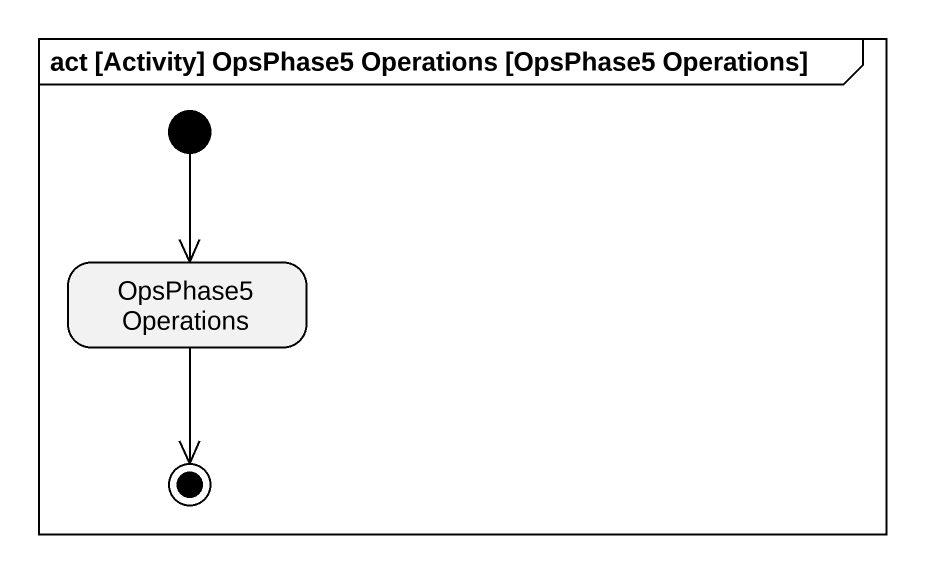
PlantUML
@startuml
mainframe act [Activity] OpsPhase5 Operations [OpsPhase5 Operations]
hide empty description
state "OpsPhase5 Operations" as OpsPhase5_Operations
[*] --> OpsPhase5_Operations
OpsPhase5_Operations --> [*]
@enduml
